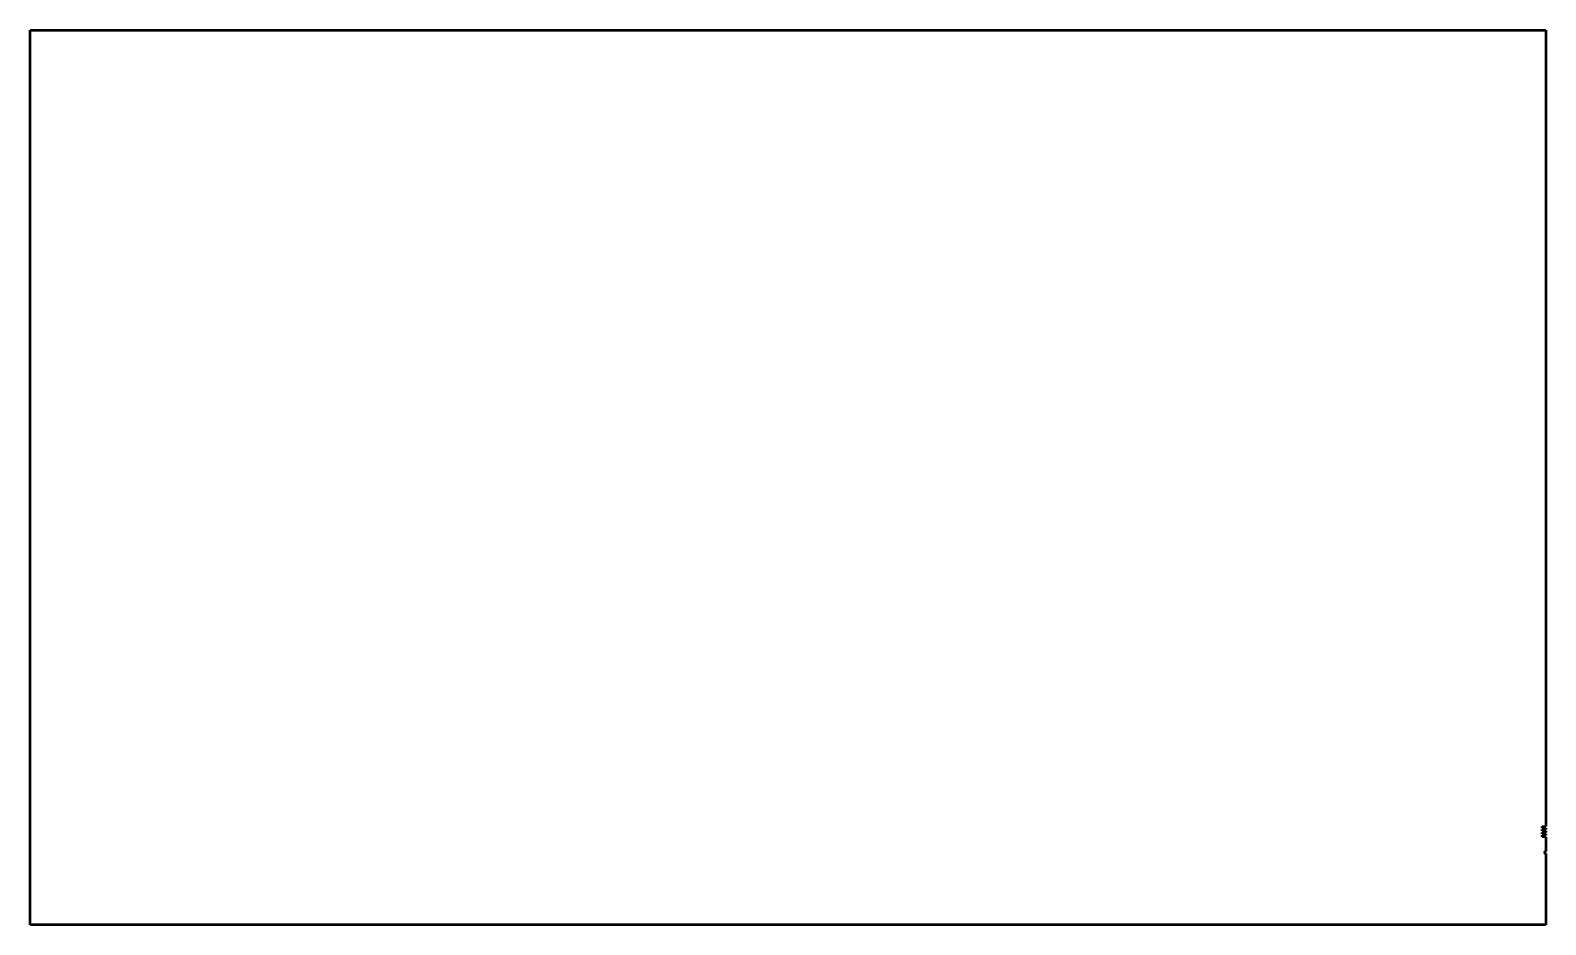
# Model space of a CAD drawing. Header units: millimetres. Extents: x 0 to 2100, y -1240 to 0.
import ezdxf

# ---------------------------------------------------------------- set-up
doc = ezdxf.new("R2010")
doc.units = ezdxf.units.MM
doc.layers.add('IV_OUTER_PROFILE', color=7, linetype='Continuous', lineweight=50)

msp = doc.modelspace()

# ---------------------------------------------------------------- linework, layer by layer
at = {"layer": 'IV_OUTER_PROFILE'}
for p, q in [((0, 0), (2100, 0)), ((0, -1240), (0, 0)), ((2100, 0), (2100, -1104)), ((2095, -1106), (2095, -1104)), ((2095, -1104), (2100, -1104)), ((2100, -1106), (2095, -1106)), ((2095, -1110), (2095, -1108)), ((2095, -1108), (2100, -1108)), ((2100, -1110), (2095, -1110)), ((2095, -1114), (2095, -1112)), ((2095, -1112), (2100, -1112)), ((2100, -1106), (2100, -1108)), ((2100, -1110), (2100, -1112)), ((2100, -1114), (2095, -1114)), ((2095, -1118), (2095, -1116)), ((2095, -1116), (2100, -1116)), ((2100, -1118), (2095, -1118)), ((2100, -1114), (2100, -1116)), ((2100, -1118), (2100, -1138.5)), ((2100, -1141.5), (2100, -1240)), ((2100, -1240), (0, -1240))]:
    msp.add_line(p, q, dxfattribs=at)
msp.add_arc((2100, -1140), 1.5, 90, 270, dxfattribs=at)

doc.saveas('drawing.dxf')
